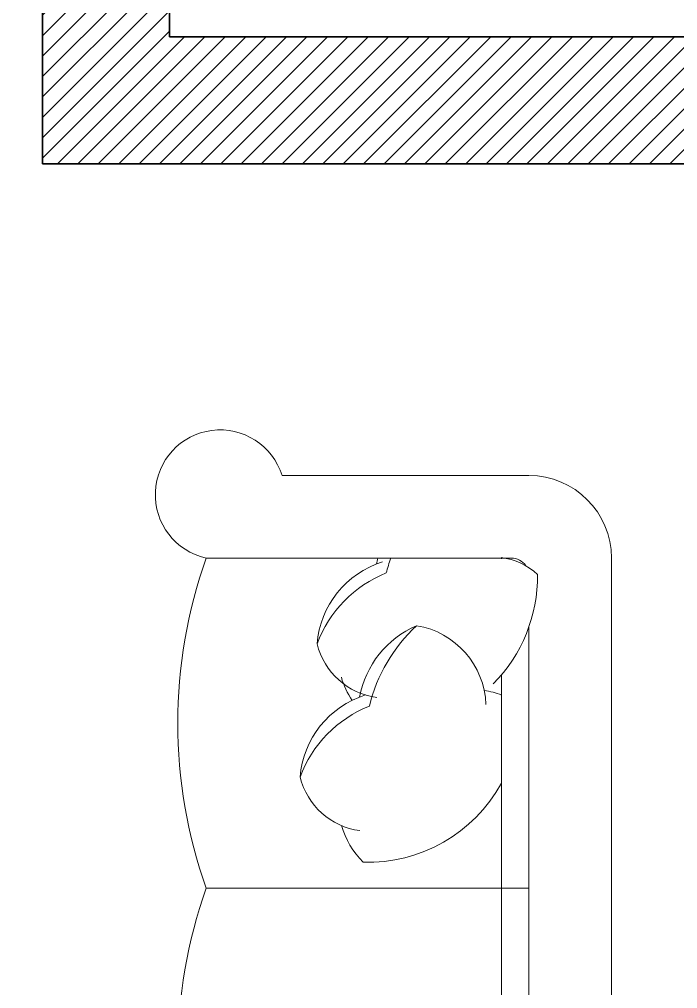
# Model space of a CAD drawing. Header units: inches. Extents: x 274208 to 641690, y -81912 to 129129.
# Drawn here: x 410230 to 411370, y 91354 to 93031 of the extents above; entities that cross this region are included whole.
import ezdxf

# ---------------------------------------------------------------- set-up
doc = ezdxf.new("R2010")
doc.units = ezdxf.units.IN
doc.header["$MEASUREMENT"] = 0
for name, color, linetype, lineweight in [('01.Cut', 255, 'Continuous', 35), ('03.Manh', 251, 'Continuous', 13), ('08.Dim', 156, 'Continuous', 15), ('09.Hatch', 250, 'Continuous', 5)]:
    doc.layers.add(name, color=color, linetype=linetype, lineweight=lineweight)

# ---------------------------------------------------------------- blocks, each defined once
blk = doc.blocks.new('sssssssssssssssffff')
at = {"layer": '03.Manh'}
for p, q in [((175.7, 1229.6), (701.5, 1229.6)), ((0, -1053.9), (0, 1053.9)), ((213.4, 1053.9), (863.1, 1053.9)), ((234.2, 1052.4), (234.2, 1053.9)), ((175.7, -1016.2), (175.7, 907.9)), ((234.2, -1053.9), (234.2, 805.4)), ((175.7, 351.3), (863.1, 351.3))]:
    blk.add_line(p, q, dxfattribs=at)
for points in [[(234.7, 1055, 0.165541), (157.4, 1018.8, 0.200231), (251.6, 786.4, 0.121523)], [(470, 1053.9, -0.024108), (479.4, 1022.2, -0.213343), (626.9, 871.2)], [(497.6, 1053.9, -0.015604), (500.4, 1041.3)], [(487.4, 1045.8, -0.306663), (626.9, 871.2, -0.30633), (499.5, 757.1, 0.872847)], [(267.3, 742.3, -0.356772), (414.9, 910.1, -0.249542), (536.5, 758, 9.61688)], [(414.9, 910.1, -0.14773), (515.5, 738.9, -0.213343), (663.1, 587.9, -0.178662)], [(552.3, 751.1, 0.071865), (575.2, 800.2, -7.115464)], [(270.9, 771.8, 0.071859), (234.2, 762.3, 0.071859)], [(523.6, 762.6, -0.306663), (663.1, 587.9, -0.30633), (535.7, 473.9, 0.872847)], [(234.2, 574.7, 0.28094), (528.9, 406.7, 0.121523), (575.2, 484.8)]]:
    blk.add_lwpolyline(points, format="xyb", dxfattribs=at)
for centre, radius, start, end in [((833.4, 1188.7), 138, 282.4066, 162.795), ((175.7, 1053.9), 175.7, 90, 180), ((213.4, 1016.2), 37.7, 90, 145.1285), ((-130.6, 702.6), 1053.9, 340.5288, 19.4712), ((-130.6, 0), 1053.9, 340.5288, 19.4712)]:
    blk.add_arc(centre, radius, start, end, dxfattribs=at)
blk = doc.blocks.new('mb')
at = {"layer": '09.Hatch'}
h = blk.add_hatch(dxfattribs=at)
h.set_pattern_fill('ANSI31', color=256, scale=200)
h.set_pattern_definition([(45, (366040.398, 93497.585), (-17.67767, 17.67767), [])])
h.paths.add_polyline_path([(366040.4, 100497.6), (366040.4, 99677.6), (366260.4, 99677.6), (366260.4, 100277.6), (369800.4, 100277.6), (376100.4, 100277.6), (376100.4, 100027.6), (376320.4, 100027.6), (376320.4, 100277.6), (377320.4, 100277.6), (378040.4, 100277.6), (378040.4, 100497.6), (369800.4, 100497.6)])
h.paths.add_polyline_path([(366040.4, 93497.6), (367860.4, 93497.6), (367860.4, 93717.6), (366260.4, 93717.6), (366260.4, 96667.6), (369910.4, 96667.6), (369910.4, 96447.6), (370020.4, 96447.6), (370020.4, 96777.6), (366260.4, 96777.6), (366260.4, 96887.6), (366040.4, 96887.6)])
h.paths.add_polyline_path([(369910.4, 93717.6), (369160.4, 93717.6), (369160.4, 93497.6), (371020.4, 93497.6), (371020.4, 93717.6), (370020.4, 93717.6), (370020.4, 95017.6), (372020.4, 95017.6), (372020.4, 95127.6), (370020.4, 95127.6), (370020.4, 95517.6), (369910.4, 95517.6)])
h.paths.add_polyline_path([(373580.4, 93497.6), (373580.4, 93717.6), (373040.4, 93717.6), (373040.4, 96557.6), (372930.4, 96557.6), (372930.4, 95127.6), (372820.4, 95127.6), (372820.4, 95017.6), (372930.4, 95017.6), (372930.4, 93717.6), (371620.4, 93717.6), (371620.4, 93497.6)])
h.paths.add_polyline_path([(377540.4, 93497.6), (378340.4, 93497.6), (378340.4, 93717.6), (377540.4, 93717.6), (377540.4, 94447.6), (377320.4, 94447.6), (377320.4, 93717.6), (376780.4, 93717.6), (376780.4, 93497.6)])
h.paths.add_polyline_path([(377320.4, 96557.6), (377320.4, 96047.6), (377540.4, 96047.6), (377540.4, 96777.6), (376320.4, 96777.6), (376320.4, 97027.6), (376100.4, 97027.6), (376100.4, 96557.6)])
at = {"layer": '01.Cut'}
blk.add_lwpolyline([(376100.4, 97027.6), (376320.4, 97027.6), (376320.4, 96777.6), (377540.4, 96777.6), (377540.4, 96047.6), (377320.4, 96047.6), (377320.4, 96557.6), (376100.4, 96557.6)], close=True, dxfattribs=at)
at = {"layer": '01.Cut', "xscale": -0.8133006247245212, "yscale": 0.8133006247245212, "zscale": 0.8133006247245212}
blk.add_blockref('sssssssssssssssffff', (377085.7, 95018.1), dxfattribs=at)

msp = doc.modelspace()

# ---------------------------------------------------------------- block references
at = {"layer": '08.Dim'}
msp.add_blockref('mb', (34169.6, -3776.6), dxfattribs=at)

doc.saveas('drawing.dxf')
